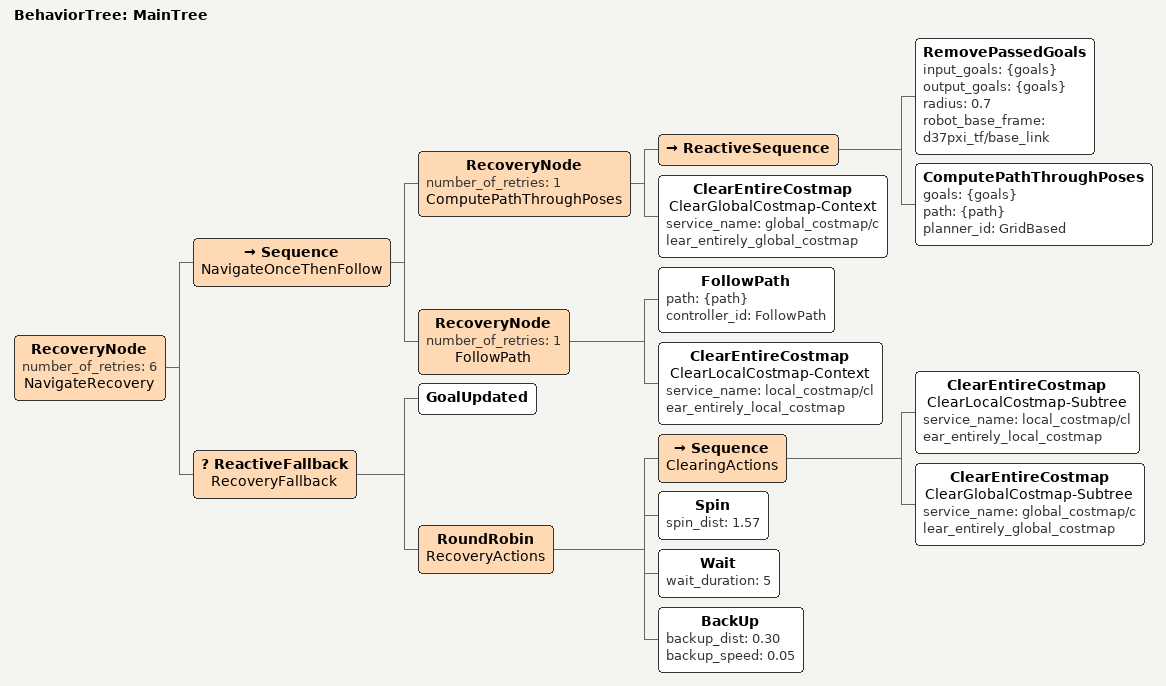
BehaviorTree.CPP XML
<root main_tree_to_execute="MainTree">
  <BehaviorTree ID="MainTree">
    <RecoveryNode number_of_retries="6" name="NavigateRecovery">
      <Sequence name="NavigateOnceThenFollow">

        <RecoveryNode number_of_retries="1" name="ComputePathThroughPoses">
          <ReactiveSequence>
            <RemovePassedGoals
              input_goals="{goals}"
              output_goals="{goals}"
              radius="0.7"
              robot_base_frame="d37pxi_tf/base_link"/>
            <ComputePathThroughPoses
              goals="{goals}"
              path="{path}"
              planner_id="GridBased"/>
          </ReactiveSequence>
          <ClearEntireCostmap
            name="ClearGlobalCostmap-Context"
            service_name="global_costmap/clear_entirely_global_costmap"/>
        </RecoveryNode>

        <RecoveryNode number_of_retries="1" name="FollowPath">
          <FollowPath path="{path}" controller_id="FollowPath"/>
          <ClearEntireCostmap
            name="ClearLocalCostmap-Context"
            service_name="local_costmap/clear_entirely_local_costmap"/>
        </RecoveryNode>

      </Sequence>

      <ReactiveFallback name="RecoveryFallback">
        <GoalUpdated/>
        <RoundRobin name="RecoveryActions">
          <Sequence name="ClearingActions">
            <ClearEntireCostmap
              name="ClearLocalCostmap-Subtree"
              service_name="local_costmap/clear_entirely_local_costmap"/>
            <ClearEntireCostmap
              name="ClearGlobalCostmap-Subtree"
              service_name="global_costmap/clear_entirely_global_costmap"/>
          </Sequence>
          <Spin spin_dist="1.57"/>
          <Wait wait_duration="5"/>
          <BackUp backup_dist="0.30" backup_speed="0.05"/>
        </RoundRobin>
      </ReactiveFallback>
    </RecoveryNode>
  </BehaviorTree>
</root>
